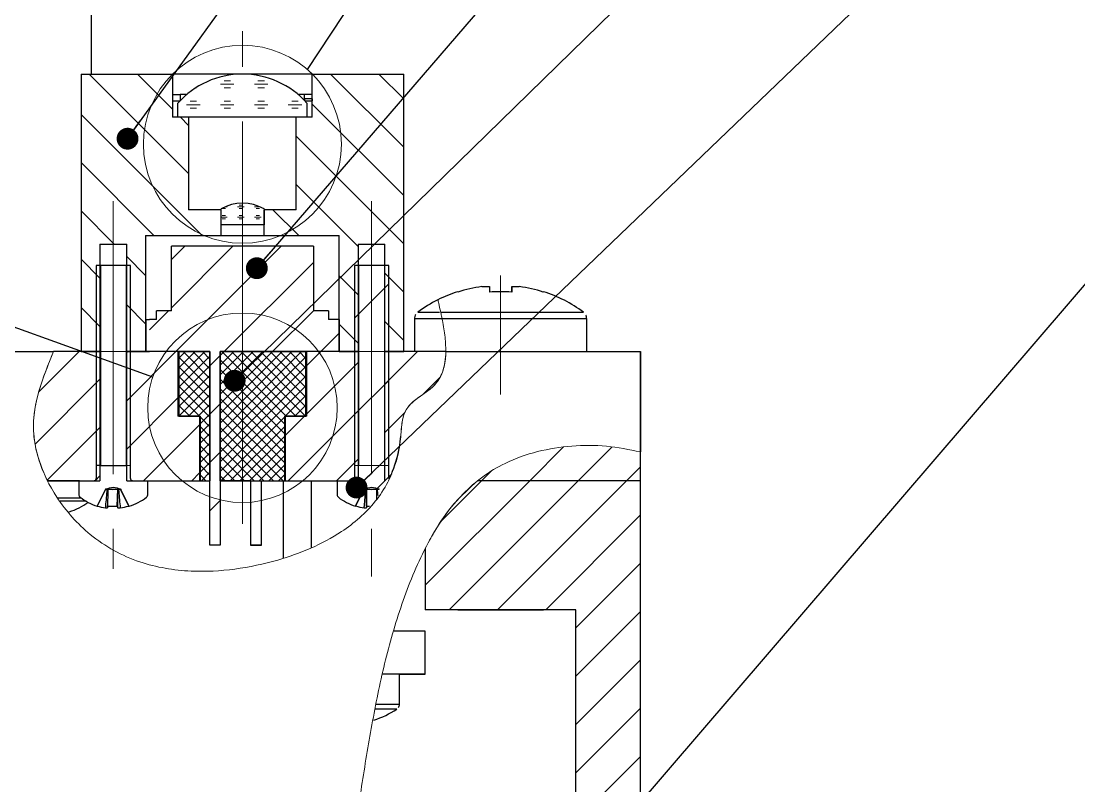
# Model space of a CAD drawing. Header units: millimetres. Extents: x 0 to 841, y -10 to 594.
# Drawn here: x 478.92 to 528.08, y 355.92 to 391.47 of the extents above; entities that cross this region are included whole.
import ezdxf

# ---------------------------------------------------------------- set-up
doc = ezdxf.new("R2010")
doc.units = ezdxf.units.MM
doc.linetypes.add('CENTERX2', pattern=[20.32, 12.7, -2.54, 2.54, -2.54])
doc.layers.add('FORMAT', color=7, linetype='Continuous')
doc.dimstyles.new('SLDDIMSTYLE1', dxfattribs={"dimtxt": 0.18, "dimasz": 1.016, "dimexe": 0, "dimexo": 0.0625, "dimgap": 0, "dimtad": 0, "dimtih": 1, "dimtoh": 1, "dimdec": 0, "dimrnd": 1e-09, "dimzin": 0, "dimdsep": 46, "dimtxsty": 'Standard', "dimblk1": 'DOT', "dimblk2": 'DOT', "dimsah": 1, "dimcen": 0.09, "dimadec": 0, "dimazin": 0, "dimtfac": 1.016, "dimtdec": 0, "dimtofl": 0, "dimtmove": 0, "dimatfit": 3, "dimldrblk": 'DOT', "dimfxl": 0, "dimfrac": 2, "dimtolj": 1, "dimtzin": 0, "dimarcsym": 0})
doc.dimstyles.new('SLDDIMSTYLE2', dxfattribs={"dimtxt": 0.18, "dimasz": 3.302, "dimexe": 0, "dimexo": 0.0625, "dimgap": 0, "dimtad": 0, "dimtih": 1, "dimtoh": 1, "dimdec": 0, "dimrnd": 1e-09, "dimzin": 0, "dimdsep": 46, "dimtxsty": 'Standard', "dimblk1": 'NONE', "dimblk2": 'NONE', "dimsah": 1, "dimcen": 0.09, "dimadec": 0, "dimazin": 0, "dimtfac": 3.302, "dimtdec": 0, "dimtofl": 0, "dimtmove": 0, "dimatfit": 3, "dimldrblk": 'NONE', "dimfxl": 0, "dimfrac": 2, "dimtolj": 1, "dimtzin": 0, "dimarcsym": 0})

# ---------------------------------------------------------------- blocks, each defined once
blk = doc.blocks.new('_Dot')
at = {"color": 0, "linetype": 'ByBlock', "lineweight": -2}
blk.add_line((-0.5, 0), (-1, 0), dxfattribs=at)
at = {"color": 0, "linetype": 'ByBlock', "const_width": 0.5}
blk.add_lwpolyline([(-0.25, 0, 1), (0.25, 0, 1)], format="xyb", close=True, dxfattribs=at)
blk = doc.blocks.new('_None')

msp = doc.modelspace()

# ---------------------------------------------------------------- hatches: boundary and pattern name
at = {"linetype": 'Continuous', "lineweight": 18}
h = msp.add_hatch(dxfattribs=at)
h.set_pattern_fill('ANSI31', scale=0.5, angle=90, style=0)
edge = h.paths.add_edge_path(flags=0)
edge.add_spline(control_points=[(481.706, 389.005), (481.706, 384.705), (481.706, 380.405), (481.706, 376.105)], knot_values=[0, 0, 0, 0, 0.0129, 0.0129, 0.0129, 0.0129], weights=[1, 1, 1, 1], degree=3, periodic=0)
edge.add_line((481.706, 376.105), (482.585, 376.105))
edge.add_spline(control_points=[(482.585, 376.105), (482.585, 377.355), (482.585, 378.605), (482.585, 379.855), (482.585, 380.271), (482.585, 380.688), (482.585, 381.105)], knot_values=[0, 0, 0, 0, 0.00375, 0.00375, 0.00375, 0.005, 0.005, 0.005, 0.005], weights=[1, 1, 1, 1, 1, 1, 1], degree=3, periodic=0)
edge.add_line((482.585, 381.105), (483.827, 381.105))
edge.add_spline(control_points=[(483.827, 381.105), (483.827, 379.855), (483.827, 378.605), (483.827, 377.354), (483.827, 376.938), (483.827, 376.521), (483.827, 376.105)], knot_values=[0, 0, 0, 0, 0.00375, 0.00375, 0.00375, 0.005, 0.005, 0.005, 0.005], weights=[1, 1, 1, 1, 1, 1, 1], degree=3, periodic=0)
edge.add_line((483.827, 376.105), (484.707, 376.105))
edge.add_spline(control_points=[(484.707, 376.105), (484.707, 377.905), (484.707, 379.705), (484.707, 381.505)], knot_values=[0, 0, 0, 0, 0.0054, 0.0054, 0.0054, 0.0054], weights=[1, 1, 1, 1], degree=3, periodic=0)
edge.add_line((484.707, 381.505), (488.201, 381.505))
edge.add_line((488.201, 381.505), (488.201, 382.705))
edge.add_line((488.201, 382.705), (486.707, 382.705))
edge.add_spline(control_points=[(486.707, 382.705), (486.707, 384.138), (486.707, 385.571), (486.707, 387.005)], knot_values=[0, 0, 0, 0, 0.0043, 0.0043, 0.0043, 0.0043], weights=[1, 1, 1, 1], degree=3, periodic=0)
edge.add_line((486.707, 387.005), (485.957, 387.005))
edge.add_spline(control_points=[(485.957, 387.005), (485.957, 387.671), (485.957, 388.338), (485.957, 389.005)], knot_values=[0, 0, 0, 0, 0.002, 0.002, 0.002, 0.002], weights=[1, 1, 1, 1], degree=3, periodic=0)
edge.add_line((485.957, 389.005), (481.706, 389.005))
h = msp.add_hatch(dxfattribs=at)
h.set_pattern_fill('Стеклянный лист', scale=0.1, style=0, pattern_type=2)
h.set_pattern_definition([(0, (0, 0), (0, 0.94996), [0.62484, -0.94996]), (0, (0.1626, 0.1626), (0, 0.94996), [0.29972, -1.27508]), (0, (0.1626, 0.7899), (0, 0.94996), [0.29972, -1.27508])])
edge = h.paths.add_edge_path(flags=0)
edge.add_spline(control_points=[(486.208, 387.656), (486.208, 387.439), (486.208, 387.222), (486.208, 387.005)], knot_values=[0, 0, 0, 0, 0.000651, 0.000651, 0.000651, 0.000651], weights=[1, 1, 1, 1], degree=3, periodic=0)
edge.add_line((486.208, 387.005), (492.204, 387.005))
edge.add_spline(control_points=[(492.204, 387.005), (492.204, 387.222), (492.204, 387.439), (492.204, 387.656)], knot_values=[0, 0, 0, 0, 0.000651, 0.000651, 0.000651, 0.000651], weights=[1, 1, 1, 1], degree=3, periodic=0)
edge.add_arc((489.206, 385.008), 3.999, 41.4511, 138.5501)
h = msp.add_hatch(dxfattribs=at)
h.set_pattern_fill('ANSI31', scale=0.5, angle=90, style=0)
edge = h.paths.add_edge_path(flags=0)
edge.add_spline(control_points=[(496.706, 376.105), (496.706, 380.405), (496.706, 384.705), (496.706, 389.005)], knot_values=[0, 0, 0, 0, 0.0129, 0.0129, 0.0129, 0.0129], weights=[1, 1, 1, 1], degree=3, periodic=0)
edge.add_line((496.706, 389.005), (492.455, 389.005))
edge.add_spline(control_points=[(492.455, 389.005), (492.455, 388.338), (492.455, 387.671), (492.455, 387.005)], knot_values=[0, 0, 0, 0, 0.002, 0.002, 0.002, 0.002], weights=[1, 1, 1, 1], degree=3, periodic=0)
edge.add_line((492.455, 387.005), (491.705, 387.005))
edge.add_spline(control_points=[(491.705, 387.005), (491.705, 385.571), (491.705, 384.138), (491.705, 382.705)], knot_values=[0, 0, 0, 0, 0.0043, 0.0043, 0.0043, 0.0043], weights=[1, 1, 1, 1], degree=3, periodic=0)
edge.add_line((491.705, 382.705), (490.211, 382.705))
edge.add_line((490.211, 382.705), (490.211, 381.505))
edge.add_line((490.211, 381.505), (493.706, 381.505))
edge.add_spline(control_points=[(493.706, 381.505), (493.706, 379.705), (493.706, 377.905), (493.706, 376.105)], knot_values=[0, 0, 0, 0, 0.0054, 0.0054, 0.0054, 0.0054], weights=[1, 1, 1, 1], degree=3, periodic=0)
edge.add_line((493.706, 376.105), (494.585, 376.105))
edge.add_spline(control_points=[(494.585, 376.105), (494.585, 377.355), (494.585, 378.605), (494.585, 379.855), (494.585, 380.272), (494.585, 380.688), (494.585, 381.105)], knot_values=[0, 0, 0, 0, 0.00375, 0.00375, 0.00375, 0.005, 0.005, 0.005, 0.005], weights=[1, 1, 1, 1, 1, 1, 1], degree=3, periodic=0)
edge.add_line((494.585, 381.105), (495.827, 381.105))
edge.add_spline(control_points=[(495.827, 381.105), (495.827, 379.855), (495.827, 378.605), (495.827, 377.355), (495.827, 376.938), (495.827, 376.521), (495.827, 376.105)], knot_values=[0, 0, 0, 0, 0.00375, 0.00375, 0.00375, 0.005, 0.005, 0.005, 0.005], weights=[1, 1, 1, 1, 1, 1, 1], degree=3, periodic=0)
edge.add_line((495.827, 376.105), (496.706, 376.105))
h = msp.add_hatch(dxfattribs=at)
h.set_pattern_fill('ANSI31', scale=0.5, style=0)
edge = h.paths.add_edge_path(flags=0)
edge.add_line((485.967, 387.757), (486.307, 387.757))
edge.add_spline(control_points=[(486.307, 387.757), (486.307, 387.857), (486.307, 387.957), (486.307, 388.057)], knot_values=[0, 0, 0, 0, 0.0003, 0.0003, 0.0003, 0.0003], weights=[1, 1, 1, 1], degree=3, periodic=0)
edge.add_line((486.307, 388.057), (485.967, 388.057))
edge.add_spline(control_points=[(485.967, 388.057), (485.967, 387.957), (485.967, 387.857), (485.967, 387.757)], knot_values=[0, 0, 0, 0, 0.0003, 0.0003, 0.0003, 0.0003], weights=[1, 1, 1, 1], degree=3, periodic=0)
h = msp.add_hatch(dxfattribs=at)
h.set_pattern_fill('ANSI31', scale=0.5, style=0)
edge = h.paths.add_edge_path(flags=0)
edge.add_line((492.445, 387.857), (492.105, 387.857))
edge.add_spline(control_points=[(492.105, 387.857), (492.105, 387.824), (492.105, 387.791), (492.105, 387.757)], knot_values=[0.0002, 0.0002, 0.0002, 0.0002, 0.0003, 0.0003, 0.0003, 0.0003], weights=[1, 1, 1, 1], degree=3, periodic=0)
edge.add_line((492.105, 387.757), (492.445, 387.757))
edge.add_spline(control_points=[(492.445, 387.757), (492.445, 387.791), (492.445, 387.824), (492.445, 387.857)], knot_values=[0, 0, 0, 0, 0.0001, 0.0001, 0.0001, 0.0001], weights=[1, 1, 1, 1], degree=3, periodic=0)
h = msp.add_hatch(dxfattribs=at)
h.set_pattern_fill('Стеклянный лист', scale=0.05, style=0, pattern_type=2)
h.set_pattern_definition([(0, (0, 0), (0, 0.47498), [0.31242, -0.47498]), (0, (0.0813, 0.0813), (0, 0.47498), [0.14986, -0.63754]), (0, (0.0813, 0.39497), (0, 0.47498), [0.14986, -0.63754])])
edge = h.paths.add_edge_path(flags=0)
edge.add_line((488.211, 382.005), (490.211, 382.005))
edge.add_line((490.211, 382.005), (490.211, 382.737))
edge.add_ellipse((489.211, 381.004), major_axis=(0, 2.001), ratio=1, start_angle=330.0178, end_angle=389.9828)
edge.add_line((488.211, 382.737), (488.211, 382.005))
h = msp.add_hatch(dxfattribs=at)
h.set_pattern_fill('ANSI31', scale=0.5, style=0)
edge = h.paths.add_edge_path(flags=0)
edge.add_spline(control_points=[(488.176, 367.105), (488.176, 369.271), (488.176, 371.438), (488.176, 373.605), (488.176, 374.272), (488.176, 374.938), (488.176, 375.605), (488.176, 375.772), (488.176, 375.938), (488.176, 376.105)], knot_values=[0, 0, 0, 0, 0.0065, 0.0065, 0.0065, 0.0085, 0.0085, 0.0085, 0.009, 0.009, 0.009, 0.009], weights=[1, 1, 1, 1, 1, 1, 1, 1, 1, 1], degree=3, periodic=0)
edge.add_line((488.176, 376.105), (493.706, 376.105))
edge.add_spline(control_points=[(493.706, 376.105), (493.706, 376.605), (493.706, 377.105), (493.706, 377.605)], knot_values=[0, 0, 0, 0, 0.0015, 0.0015, 0.0015, 0.0015], weights=[1, 1, 1, 1], degree=3, periodic=0)
edge.add_line((493.706, 377.605), (493.206, 377.605))
edge.add_spline(control_points=[(493.206, 377.605), (493.206, 377.738), (493.206, 377.871), (493.206, 378.005)], knot_values=[0, 0, 0, 0, 0.0004, 0.0004, 0.0004, 0.0004], weights=[1, 1, 1, 1], degree=3, periodic=0)
edge.add_line((493.206, 378.005), (492.506, 378.005))
edge.add_spline(control_points=[(492.506, 378.005), (492.506, 379.005), (492.506, 380.005), (492.506, 381.005)], knot_values=[0, 0, 0, 0, 0.003, 0.003, 0.003, 0.003], weights=[1, 1, 1, 1], degree=3, periodic=0)
edge.add_line((492.506, 381.005), (485.907, 381.005))
edge.add_spline(control_points=[(485.907, 381.005), (485.907, 380.005), (485.907, 379.005), (485.907, 378.005)], knot_values=[0, 0, 0, 0, 0.003, 0.003, 0.003, 0.003], weights=[1, 1, 1, 1], degree=3, periodic=0)
edge.add_line((485.907, 378.005), (485.207, 378.005))
edge.add_spline(control_points=[(485.207, 378.005), (485.207, 377.871), (485.207, 377.738), (485.207, 377.605)], knot_values=[0, 0, 0, 0, 0.0004, 0.0004, 0.0004, 0.0004], weights=[1, 1, 1, 1], degree=3, periodic=0)
edge.add_line((485.207, 377.605), (484.888, 377.605))
edge.add_line((484.888, 377.605), (484.888, 376.105))
edge.add_line((484.888, 376.105), (487.697, 376.105))
edge.add_spline(control_points=[(487.697, 376.105), (487.697, 373.938), (487.697, 371.771), (487.697, 369.605), (487.697, 368.938), (487.697, 368.271), (487.697, 367.605), (487.697, 367.438), (487.697, 367.271), (487.697, 367.105)], knot_values=[0, 0, 0, 0, 0.0065, 0.0065, 0.0065, 0.0085, 0.0085, 0.0085, 0.009, 0.009, 0.009, 0.009], weights=[1, 1, 1, 1, 1, 1, 1, 1, 1, 1], degree=3, periodic=0)
edge.add_line((487.697, 367.105), (488.176, 367.105))
h = msp.add_hatch(dxfattribs=at)
h.set_pattern_fill('ANSI31', style=0)
edge = h.paths.add_edge_path(flags=0)
edge.add_spline(control_points=[(496.003, 370.205), (496.003, 370.738), (496.003, 371.271), (496.003, 371.805), (496.003, 373.938), (496.003, 376.071), (496.003, 378.205), (496.003, 378.838), (496.003, 379.471), (496.003, 380.105)], knot_values=[0, 0, 0, 0, 0.0016, 0.0016, 0.0016, 0.008, 0.008, 0.008, 0.0099, 0.0099, 0.0099, 0.0099], weights=[1, 1, 1, 1, 1, 1, 1, 1, 1, 1], degree=3, periodic=0)
edge.add_line((496.003, 380.105), (494.409, 380.105))
edge.add_spline(control_points=[(494.409, 380.105), (494.409, 379.572), (494.409, 379.038), (494.409, 378.505), (494.409, 376.372), (494.409, 374.238), (494.409, 372.105), (494.409, 371.472), (494.409, 370.838), (494.409, 370.205)], knot_values=[0, 0, 0, 0, 0.0016, 0.0016, 0.0016, 0.008, 0.008, 0.008, 0.0099, 0.0099, 0.0099, 0.0099], weights=[1, 1, 1, 1, 1, 1, 1, 1, 1, 1], degree=3, periodic=0)
edge.add_spline(control_points=[(494.409, 370.205), (494.409, 370.203), (494.409, 370.201), (494.409, 370.199), (494.409, 370.188), (494.406, 370.177), (494.402, 370.166), (494.397, 370.156), (494.391, 370.146), (494.384, 370.138), (494.376, 370.13), (494.367, 370.122), (494.357, 370.117), (494.347, 370.112), (494.336, 370.108), (494.325, 370.106), (494.32, 370.105), (494.314, 370.105), (494.309, 370.105)], knot_values=[0.000005, 0.000005, 0.000005, 0.000005, 0.000011, 0.000011, 0.000011, 0.000045, 0.000045, 0.000045, 0.000079, 0.000079, 0.000079, 0.000113, 0.000113, 0.000113, 0.000147, 0.000147, 0.000147, 0.000164, 0.000164, 0.000164, 0.000164], weights=[1, 1, 1, 1, 1, 1, 1, 1, 1, 1, 1, 1, 1, 1, 1, 1, 1, 1, 1], degree=3, periodic=0)
edge.add_line((494.309, 370.105), (493.608, 370.105))
edge.add_spline(control_points=[(493.608, 370.105), (493.608, 369.888), (493.608, 369.672), (493.608, 369.455)], knot_values=[0, 0, 0, 0, 0.00065, 0.00065, 0.00065, 0.00065], weights=[1, 1, 1, 1], degree=3, periodic=0)
edge.add_spline(control_points=[(493.608, 369.455), (493.608, 369.441), (493.61, 369.426), (493.614, 369.412), (493.619, 369.396), (493.627, 369.38), (493.637, 369.367), (493.645, 369.356), (493.655, 369.346), (493.665, 369.337)], knot_values=[0.000006, 0.000006, 0.000006, 0.000006, 0.00005, 0.00005, 0.00005, 0.000101, 0.000101, 0.000101, 0.000141, 0.000141, 0.000141, 0.000141], weights=[1, 1, 1, 1, 1, 1, 1, 1, 1, 1], degree=3, periodic=0)
edge.add_arc((495.206, 371.305), 2.499, 231.9313, 252.7009)
edge.add_line((494.463, 368.919), (494.855, 369.705))
edge.add_line((494.855, 369.705), (494.858, 369.705))
edge.add_spline(control_points=[(494.858, 369.705), (494.975, 369.742), (495.091, 369.801), (495.214, 369.797), (495.331, 369.793), (495.442, 369.741), (495.555, 369.705)], knot_values=[0.000001, 0.000001, 0.000001, 0.000001, 0.000368, 0.000368, 0.000368, 0.000716, 0.000716, 0.000716, 0.000716], weights=[1, 1, 1, 1, 1, 1, 1], degree=3, periodic=0)
edge.add_line((495.555, 369.705), (495.557, 369.705))
edge.add_line((495.557, 369.705), (495.651, 369.516))
edge.add_spline(control_points=[(495.651, 369.516), (495.788, 369.718), (495.911, 369.929), (496.02, 370.149)], knot_values=[0.589759, 0.589759, 0.589759, 0.589759, 0.597319, 0.597319, 0.597319, 0.597319], weights=[1, 1, 1, 1], degree=3, periodic=0)
edge.add_spline(control_points=[(496.02, 370.149), (496.014, 370.158), (496.01, 370.167), (496.007, 370.177), (496.004, 370.186), (496.003, 370.195), (496.003, 370.205)], knot_values=[0.000219, 0.000219, 0.000219, 0.000219, 0.00025, 0.00025, 0.00025, 0.000279, 0.000279, 0.000279, 0.000279], weights=[1, 1, 1, 1, 1, 1, 1], degree=3, periodic=0)
h = msp.add_hatch(dxfattribs=at)
h.set_pattern_fill('ANSI31', scale=0.5, style=0)
edge = h.paths.add_edge_path(flags=0)
edge.add_line((480.142, 370.105), (482.585, 370.105))
edge.add_spline(control_points=[(482.585, 370.105), (482.585, 371.688), (482.585, 373.271), (482.585, 374.855), (482.585, 375.271), (482.585, 375.688), (482.585, 376.105)], knot_values=[0, 0, 0, 0, 0.00475, 0.00475, 0.00475, 0.006, 0.006, 0.006, 0.006], weights=[1, 1, 1, 1, 1, 1, 1], degree=3, periodic=0)
edge.add_line((482.585, 376.105), (480.428, 376.105))
edge.add_spline(control_points=[(480.428, 376.105), (479.952, 374.948), (479.161, 372.991), (479.739, 370.911), (480.142, 370.105)], knot_values=[0.334539, 0.334539, 0.334539, 0.334539, 0.374255, 0.402373, 0.402373, 0.402373, 0.402373], weights=[1, 1, 1, 1, 1], degree=3, periodic=0)
h = msp.add_hatch(dxfattribs=at)
h.set_pattern_fill('ANSI31', scale=0.5, style=0)
edge = h.paths.add_edge_path(flags=0)
edge.add_line((487.208, 373.105), (486.207, 373.105))
edge.add_spline(control_points=[(486.207, 373.105), (486.207, 374.105), (486.207, 375.105), (486.207, 376.105)], knot_values=[0, 0, 0, 0, 0.003, 0.003, 0.003, 0.003], weights=[1, 1, 1, 1], degree=3, periodic=0)
edge.add_line((486.207, 376.105), (483.827, 376.105))
edge.add_spline(control_points=[(483.827, 376.105), (483.827, 374.521), (483.827, 372.938), (483.827, 371.354), (483.827, 370.938), (483.827, 370.521), (483.827, 370.105)], knot_values=[0, 0, 0, 0, 0.00475, 0.00475, 0.00475, 0.006, 0.006, 0.006, 0.006], weights=[1, 1, 1, 1, 1, 1, 1], degree=3, periodic=0)
edge.add_line((483.827, 370.105), (487.208, 370.105))
edge.add_spline(control_points=[(487.208, 370.105), (487.208, 371.105), (487.208, 372.105), (487.208, 373.105)], knot_values=[0, 0, 0, 0, 0.003, 0.003, 0.003, 0.003], weights=[1, 1, 1, 1], degree=3, periodic=0)
h = msp.add_hatch(dxfattribs=at)
h.set_pattern_fill('NET', scale=0.1, angle=45, style=0)
edge = h.paths.add_edge_path(flags=0)
edge.add_spline(control_points=[(486.257, 376.105), (486.257, 375.105), (486.257, 374.105), (486.257, 373.105)], knot_values=[0, 0, 0, 0, 0.003, 0.003, 0.003, 0.003], weights=[1, 1, 1, 1], degree=3, periodic=0)
edge.add_line((486.257, 373.105), (487.258, 373.105))
edge.add_spline(control_points=[(487.258, 373.105), (487.258, 372.105), (487.258, 371.105), (487.258, 370.105)], knot_values=[0, 0, 0, 0, 0.003, 0.003, 0.003, 0.003], weights=[1, 1, 1, 1], degree=3, periodic=0)
edge.add_line((487.258, 370.105), (487.697, 370.105))
edge.add_spline(control_points=[(487.697, 370.105), (487.697, 371.271), (487.697, 372.438), (487.697, 373.605), (487.697, 374.272), (487.697, 374.938), (487.697, 375.605), (487.697, 375.772), (487.697, 375.938), (487.697, 376.105)], knot_values=[0, 0, 0, 0, 0.0035, 0.0035, 0.0035, 0.0055, 0.0055, 0.0055, 0.006, 0.006, 0.006, 0.006], weights=[1, 1, 1, 1, 1, 1, 1, 1, 1, 1], degree=3, periodic=0)
edge.add_line((487.697, 376.105), (486.257, 376.105))
h = msp.add_hatch(dxfattribs=at)
h.set_pattern_fill('NET', scale=0.1, angle=45, style=0)
edge = h.paths.add_edge_path(flags=0)
edge.add_spline(control_points=[(492.156, 373.105), (492.156, 374.105), (492.156, 375.105), (492.156, 376.105)], knot_values=[0, 0, 0, 0, 0.003, 0.003, 0.003, 0.003], weights=[1, 1, 1, 1], degree=3, periodic=0)
edge.add_line((492.156, 376.105), (488.176, 376.105))
edge.add_spline(control_points=[(488.176, 376.105), (488.176, 374.938), (488.176, 373.771), (488.176, 372.605), (488.176, 371.938), (488.176, 371.271), (488.176, 370.605), (488.176, 370.438), (488.176, 370.271), (488.176, 370.105)], knot_values=[0, 0, 0, 0, 0.0035, 0.0035, 0.0035, 0.0055, 0.0055, 0.0055, 0.006, 0.006, 0.006, 0.006], weights=[1, 1, 1, 1, 1, 1, 1, 1, 1, 1], degree=3, periodic=0)
edge.add_line((488.176, 370.105), (491.155, 370.105))
edge.add_spline(control_points=[(491.155, 370.105), (491.155, 371.105), (491.155, 372.105), (491.155, 373.105)], knot_values=[0, 0, 0, 0, 0.003, 0.003, 0.003, 0.003], weights=[1, 1, 1, 1], degree=3, periodic=0)
edge.add_line((491.155, 373.105), (492.156, 373.105))
h = msp.add_hatch(dxfattribs=at)
h.set_pattern_fill('ANSI31', scale=0.5, style=0)
edge = h.paths.add_edge_path(flags=0)
edge.add_line((492.206, 373.105), (491.205, 373.105))
edge.add_spline(control_points=[(491.205, 373.105), (491.205, 372.105), (491.205, 371.105), (491.205, 370.105)], knot_values=[0, 0, 0, 0, 0.003, 0.003, 0.003, 0.003], weights=[1, 1, 1, 1], degree=3, periodic=0)
edge.add_line((491.205, 370.105), (494.586, 370.105))
edge.add_spline(control_points=[(494.586, 370.105), (494.586, 371.688), (494.586, 373.272), (494.586, 374.855), (494.586, 375.272), (494.586, 375.688), (494.586, 376.105)], knot_values=[0, 0, 0, 0, 0.00475, 0.00475, 0.00475, 0.006, 0.006, 0.006, 0.006], weights=[1, 1, 1, 1, 1, 1, 1], degree=3, periodic=0)
edge.add_line((494.586, 376.105), (492.206, 376.105))
edge.add_spline(control_points=[(492.206, 376.105), (492.206, 375.105), (492.206, 374.105), (492.206, 373.105)], knot_values=[0, 0, 0, 0, 0.003, 0.003, 0.003, 0.003], weights=[1, 1, 1, 1], degree=3, periodic=0)
h = msp.add_hatch(dxfattribs=at)
h.set_pattern_fill('ANSI31', scale=0.5, style=0)
edge = h.paths.add_edge_path(flags=0)
edge.add_line((495.828, 370.105), (495.998, 370.105))
edge.add_spline(control_points=[(495.998, 370.105), (496.284, 370.672), (496.601, 371.714), (496.591, 373.649), (498.348, 374.381), (498.654, 375.447), (498.661, 376.105)], knot_values=[0.59681, 0.59681, 0.59681, 0.59681, 0.616347, 0.628979, 0.64723, 0.668785, 0.668785, 0.668785, 0.668785], weights=[1, 1, 1, 1, 1, 1, 1], degree=3, periodic=0)
edge.add_line((498.661, 376.105), (495.828, 376.105))
edge.add_spline(control_points=[(495.828, 376.105), (495.828, 374.521), (495.828, 372.938), (495.828, 371.355), (495.828, 370.938), (495.828, 370.521), (495.828, 370.105)], knot_values=[0, 0, 0, 0, 0.00475, 0.00475, 0.00475, 0.006, 0.006, 0.006, 0.006], weights=[1, 1, 1, 1, 1, 1, 1], degree=3, periodic=0)
h = msp.add_hatch(dxfattribs=at)
h.set_pattern_fill('ANSI31', scale=0.5, style=0)
edge = h.paths.add_edge_path(flags=0)
edge.add_line((500.138, 370.105), (507.705, 370.105))
edge.add_line((507.705, 370.105), (507.705, 371.441))
edge.add_spline(control_points=[(507.705, 371.441), (505.584, 371.992), (502.554, 371.748), (500.468, 370.368), (500.138, 370.105)], knot_values=[0.005713, 0.005713, 0.005713, 0.005713, 0.026183, 0.030376, 0.030376, 0.030376, 0.030376], weights=[1, 1, 1, 1, 1], degree=3, periodic=0)
h = msp.add_hatch(dxfattribs=at)
h.set_pattern_fill('ANSI31', scale=0.5, style=0)
edge = h.paths.add_edge_path(flags=0)
edge.add_line((497.705, 366.96), (497.705, 364.105))
edge.add_line((497.705, 364.105), (504.705, 364.105))
edge.add_line((504.705, 364.105), (504.706, 250.105))
edge.add_line((504.706, 250.105), (497.706, 250.105))
edge.add_line((497.706, 250.105), (497.706, 244.105))
edge.add_line((497.706, 244.105), (507.706, 244.105))
edge.add_line((507.706, 244.105), (507.705, 370.105))
edge.add_line((507.705, 370.105), (500.138, 370.105))
edge.add_spline(control_points=[(500.138, 370.105), (499.116, 369.29), (498.331, 368.2), (497.705, 366.96)], knot_values=[0.030376, 0.030376, 0.030376, 0.030376, 0.043356, 0.043356, 0.043356, 0.043356], weights=[1, 1, 1, 1], degree=3, periodic=0)

# ---------------------------------------------------------------- linework, layer by layer
at = {"color": 7, "linetype": 'Continuous', "lineweight": 25}
for p, q in [((482.186, 389.005), (482.186, 398.306)), ((481.706, 389.005), (485.957, 389.005)), ((481.706, 389.005), (481.706, 376.105)), ((485.957, 389.005), (485.957, 387.005)), ((492.455, 387.005), (492.455, 389.005)), ((492.455, 389.005), (496.706, 389.005)), ((496.706, 376.105), (496.706, 389.005)), ((485.967, 388.057), (486.307, 388.057)), ((485.967, 387.757), (485.967, 388.057)), ((486.307, 388.057), (486.307, 387.757)), ((492.086, 387.857), (492.086, 388.057)), ((492.426, 388.057), (492.086, 388.057)), ((492.105, 387.757), (492.105, 387.857)), ((492.445, 387.857), (492.105, 387.857)), ((492.426, 388.057), (492.426, 387.857)), ((492.445, 387.857), (492.445, 387.757)), ((485.967, 387.757), (486.307, 387.757)), ((486.208, 387.005), (486.208, 387.656)), ((492.105, 387.757), (492.445, 387.757)), ((492.204, 387.656), (492.204, 387.005)), ((486.707, 387.005), (485.957, 387.005)), ((492.204, 387.005), (486.208, 387.005)), ((486.707, 387.005), (486.707, 382.705)), ((491.705, 382.705), (491.705, 387.005)), ((492.455, 387.005), (491.705, 387.005)), ((488.201, 382.705), (486.707, 382.705)), ((488.201, 382.705), (488.201, 381.505)), ((488.211, 382.705), (488.201, 382.705)), ((488.211, 382.005), (488.211, 382.737)), ((490.211, 382.737), (490.211, 382.005)), ((490.211, 381.505), (490.211, 382.705)), ((491.705, 382.705), (490.211, 382.705)), ((488.201, 382.005), (488.211, 382.005)), ((490.211, 382.005), (488.211, 382.005)), ((488.211, 382.005), (488.211, 382.005)), ((484.707, 381.505), (488.201, 381.505)), ((484.707, 381.505), (484.707, 376.105)), ((488.201, 381.505), (490.211, 381.505)), ((488.201, 381.505), (488.201, 381.505)), ((490.211, 381.505), (493.706, 381.505)), ((490.211, 381.505), (490.211, 381.505)), ((493.706, 376.105), (493.706, 381.505)), ((482.585, 381.105), (483.827, 381.105)), ((482.585, 381.105), (482.585, 376.105)), ((485.907, 378.005), (485.907, 381.005)), ((492.506, 381.005), (485.907, 381.005)), ((492.506, 381.005), (492.506, 378.005)), ((494.585, 381.105), (495.827, 381.105)), ((494.585, 381.105), (494.585, 376.105)), ((484.003, 380.105), (482.409, 380.105)), ((496.003, 380.105), (494.409, 380.105)), ((501.72, 379.126), (502.072, 379.126)), ((501.72, 379.126), (501.72, 378.87)), ((501.72, 378.873), (501.72, 379.126)), ((485.207, 377.605), (485.207, 378.005)), ((485.907, 378.005), (485.207, 378.005)), ((493.206, 378.005), (492.506, 378.005)), ((493.206, 378.005), (493.206, 377.605)), ((484.713, 377.605), (484.888, 377.605)), ((484.713, 377.605), (484.713, 376.105)), ((485.207, 377.605), (484.888, 377.605)), ((493.706, 377.605), (493.206, 377.605)), ((493.706, 377.605), (493.706, 376.105)), ((497.205, 377.649), (497.205, 376.105)), ((505.205, 376.105), (505.205, 377.65)), ((443.204, 376.105), (480.428, 376.105)), ((482.585, 376.105), (480.428, 376.105)), ((481.706, 376.105), (482.585, 376.105)), ((486.207, 376.105), (483.827, 376.105)), ((483.827, 376.105), (484.707, 376.105)), ((484.707, 376.105), (484.713, 376.105)), ((484.713, 376.105), (484.888, 376.105)), ((487.697, 376.105), (484.888, 376.105)), ((486.207, 376.105), (486.207, 373.105)), ((486.257, 376.105), (487.697, 376.105)), ((486.257, 376.105), (486.257, 373.105)), ((488.176, 376.105), (492.156, 376.105)), ((493.706, 376.105), (488.176, 376.105)), ((492.156, 373.105), (492.156, 376.105)), ((492.206, 373.105), (492.206, 376.105)), ((494.586, 376.105), (492.206, 376.105)), ((493.706, 376.105), (494.585, 376.105)), ((495.827, 376.105), (496.706, 376.105)), ((498.661, 376.105), (495.828, 376.105)), ((498.661, 376.105), (507.704, 376.105)), ((507.704, 376.105), (507.704, 371.441)), ((507.704, 376.105), (507.704, 376.105)), ((507.704, 376.105), (507.704, 371.441)), ((507.704, 376.105), (507.705, 376.105)), ((507.705, 376.105), (507.705, 376.105)), ((507.705, 371.441), (507.705, 376.105)), ((487.208, 373.105), (486.207, 373.105)), ((486.257, 373.105), (487.258, 373.105)), ((487.208, 373.105), (487.208, 370.105)), ((487.258, 370.105), (487.258, 373.105)), ((491.155, 373.105), (492.156, 373.105)), ((491.155, 373.105), (491.155, 370.105)), ((491.205, 373.105), (491.186, 373.105)), ((491.205, 370.105), (491.205, 373.105)), ((492.206, 373.105), (491.205, 373.105)), ((507.705, 370.105), (507.705, 371.441)), ((480.142, 370.105), (482.585, 370.105)), ((481.608, 370.105), (481.608, 369.455)), ((481.608, 370.105), (482.309, 370.105)), ((482.848, 369.705), (482.456, 368.921)), ((482.848, 369.705), (482.858, 369.705)), ((482.926, 369.705), (482.848, 369.705)), ((482.858, 369.705), (482.926, 369.705)), ((482.926, 369.705), (482.946, 369.705)), ((482.94, 369.705), (483.124, 369.705)), ((483.124, 369.705), (483.233, 369.705)), ((483.233, 369.705), (483.418, 369.705)), ((483.388, 368.928), (483.418, 369.705)), ((483.425, 369.705), (483.418, 369.705)), ((483.425, 369.705), (483.449, 369.705)), ((483.449, 369.705), (483.552, 369.705)), ((483.538, 369.705), (483.449, 369.705)), ((483.924, 368.928), (483.538, 369.705)), ((483.538, 369.705), (483.552, 369.705)), ((483.552, 369.705), (483.555, 369.705)), ((483.555, 369.705), (483.555, 369.701)), ((483.946, 368.918), (483.555, 369.701)), ((483.827, 370.105), (487.208, 370.105)), ((484.103, 370.105), (484.805, 370.105)), ((484.805, 369.455), (484.805, 370.105)), ((484.805, 370.104), (487.697, 370.104)), ((487.266, 370.105), (487.208, 370.105)), ((487.258, 370.105), (487.697, 370.105)), ((487.258, 370.105), (487.666, 370.105)), ((488.176, 370.105), (491.155, 370.105)), ((488.176, 370.104), (489.588, 370.104)), ((489.588, 370.105), (489.588, 367.105)), ((490.088, 367.105), (490.088, 370.105)), ((490.088, 370.104), (491.105, 370.104)), ((491.105, 370.104), (491.105, 366.511)), ((491.105, 370.104), (492.403, 370.104)), ((491.205, 370.105), (491.151, 370.105)), ((491.205, 370.105), (494.586, 370.105)), ((492.403, 370.104), (493.608, 370.105)), ((492.403, 370.104), (492.403, 366.978)), ((493.608, 370.105), (493.608, 369.455)), ((493.608, 370.105), (494.309, 370.105)), ((494.855, 369.705), (494.463, 368.919)), ((494.468, 368.928), (494.855, 369.705)), ((494.855, 369.705), (494.858, 369.705)), ((494.855, 369.705), (494.855, 369.705)), ((494.944, 369.705), (494.855, 369.705)), ((494.858, 369.705), (494.944, 369.705)), ((494.944, 369.705), (494.966, 369.705)), ((494.966, 369.705), (494.966, 369.705)), ((494.966, 369.705), (495.152, 369.705)), ((494.966, 368.928), (494.966, 369.705)), ((495.152, 369.705), (495.261, 369.705)), ((495.261, 369.705), (495.446, 369.705)), ((495.446, 369.705), (495.468, 369.705)), ((495.468, 369.705), (495.555, 369.705)), ((495.558, 369.705), (495.468, 369.705)), ((495.555, 369.705), (495.557, 369.705)), ((507.705, 370.105), (500.138, 370.105)), ((507.706, 244.105), (507.705, 370.105)), ((482.849, 368.84), (482.94, 368.84)), ((494.866, 368.84), (494.966, 368.84)), ((494.966, 368.928), (494.966, 368.84)), ((488.176, 367.105), (487.697, 367.105)), ((497.705, 366.96), (497.705, 364.105)), ((504.705, 364.105), (497.705, 364.105)), ((504.705, 364.104), (497.705, 364.104)), ((497.705, 364.105), (497.705, 364.104)), ((504.706, 250.105), (504.705, 364.105)), ((497.705, 363.105), (496.251, 363.105)), ((497.705, 361.105), (497.705, 363.105)), ((497.705, 361.105), (495.709, 361.105)), ((496.505, 359.708), (496.505, 361.105)), ((496.505, 361.104), (497.705, 361.105)), ((497.705, 361.105), (497.705, 361.105)), ((496.505, 359.708), (496.505, 359.708))]:
    msp.add_line(p, q, dxfattribs=at)
at = {"color": 7, "linetype": 'CENTERX2', "lineweight": 18}
for p, q in [((489.206, 374.105), (489.206, 391.005)), ((483.206, 383.105), (483.206, 366.011)), ((495.206, 383.105), (495.206, 365.654)), ((501.205, 374.105), (501.205, 379.65)), ((489.207, 373.105), (489.207, 378.105)), ((489.207, 368.105), (489.207, 373.105))]:
    msp.add_line(p, q, dxfattribs=at)
at = {"color": 7, "linetype": 'Continuous', "lineweight": 18}
for p, q in [((482.609, 376.105), (482.609, 380.105)), ((483.803, 380.105), (483.803, 370.805)), ((494.609, 380.105), (494.609, 370.805)), ((495.803, 376.105), (495.803, 380.105)), ((495.803, 380.105), (495.803, 370.805)), ((483.803, 370.805), (484.003, 370.805)), ((494.609, 370.805), (494.409, 370.805)), ((495.803, 370.805), (494.609, 370.805)), ((495.803, 370.805), (496.003, 370.805)), ((500.138, 370.105), (500.261, 370.185))]:
    msp.add_line(p, q, dxfattribs=at)
at = {"color": 8, "linetype": 'Continuous', "lineweight": 25}
msp.add_line((498.42, 377.94), (498.831, 377.94), dxfattribs=at)
at = {"color": 7, "linetype": 'Continuous', "lineweight": 0, "flags": 128}
for points in [[(489.206, 389.005), (490.545, 389.005), (491.681, 389.005), (492.44, 389.005), (492.706, 389.005), (492.44, 389.005), (491.681, 389.005), (490.545, 389.005), (489.206, 389.005), (487.867, 389.005), (486.731, 389.005), (485.972, 389.005), (485.706, 389.005), (485.972, 389.005), (486.731, 389.005), (487.867, 389.005), (489.206, 389.005)], [(483.805, 380.105), (483.778, 380.105), (483.663, 380.105), (483.479, 380.105), (483.253, 380.105), (483.02, 380.105), (482.816, 380.105), (482.67, 380.105), (482.607, 380.105), (482.635, 380.105), (482.749, 380.105), (482.933, 380.105), (483.159, 380.105), (483.392, 380.105), (483.597, 380.105), (483.742, 380.105), (483.805, 380.105)], [(495.206, 380.105), (495.436, 380.105), (495.631, 380.105), (495.761, 380.105), (495.807, 380.105), (495.761, 380.105), (495.631, 380.105), (495.436, 380.105), (495.206, 380.105), (494.976, 380.105), (494.781, 380.105), (494.651, 380.105), (494.605, 380.105), (494.651, 380.105), (494.781, 380.105), (494.976, 380.105), (495.206, 380.105)], [(483.206, 376.105), (483.512, 376.105), (483.772, 376.105), (483.945, 376.105), (484.006, 376.105), (483.945, 376.105), (483.772, 376.105), (483.512, 376.105), (483.206, 376.105), (482.9, 376.105), (482.64, 376.105), (482.467, 376.105), (482.406, 376.105), (482.467, 376.105), (482.64, 376.105), (482.9, 376.105), (483.206, 376.105)], [(495.206, 376.105), (495.512, 376.105), (495.772, 376.105), (495.945, 376.105), (496.006, 376.105), (495.945, 376.105), (495.772, 376.105), (495.512, 376.105), (495.206, 376.105), (494.9, 376.105), (494.64, 376.105), (494.467, 376.105), (494.406, 376.105), (494.467, 376.105), (494.64, 376.105), (494.9, 376.105), (495.206, 376.105)]]:
    msp.add_lwpolyline(points, dxfattribs=at)
at = {"color": 7, "linetype": 'Continuous', "lineweight": 25, "flags": 128}
for points in [[(489.058, 389.005), (488.82, 389.005), (488.069, 389.005), (487.382, 389.005), (486.799, 389.005), (486.351, 389.005), (486.065, 389.005), (485.957, 389.005)], [(492.455, 389.005), (492.347, 389.005), (492.061, 389.005), (491.613, 389.005), (491.03, 389.005), (490.343, 389.005), (489.592, 389.005), (489.354, 389.005)], [(486.618, 388.057), (486.415, 388.057), (486.307, 388.057)], [(492.086, 388.057), (491.912, 388.057), (491.794, 388.057)], [(492.086, 387.857), (492.09, 387.857), (492.093, 387.857), (492.096, 387.857), (492.099, 387.857), (492.101, 387.857), (492.103, 387.857), (492.104, 387.857), (492.105, 387.857)], [(485.967, 387.757), (486.075, 387.757), (486.301, 387.757)], [(492.111, 387.757), (492.337, 387.757), (492.445, 387.757)], [(491.705, 387.005), (491.588, 387.005), (491.284, 387.005), (490.819, 387.005), (490.227, 387.005), (489.555, 387.005), (488.857, 387.005), (488.185, 387.005), (487.593, 387.005), (487.128, 387.005), (486.824, 387.005), (486.707, 387.005)], [(491.641, 387.005), (491.301, 387.005), (490.685, 387.005), (489.971, 387.005), (489.206, 387.005), (488.441, 387.005), (487.727, 387.005), (487.111, 387.005), (486.723, 387.005)], [(484.707, 381.505), (484.818, 381.505), (485.117, 381.505), (485.591, 381.505), (486.22, 381.505), (486.977, 381.505), (487.829, 381.505), (488.74, 381.505), (489.672, 381.505), (490.583, 381.505), (491.436, 381.505), (492.192, 381.505), (492.821, 381.505), (493.296, 381.505), (493.595, 381.505), (493.706, 381.505)], [(482.585, 381.105), (482.651, 381.105), (482.79, 381.105), (482.983, 381.105), (483.206, 381.105), (483.429, 381.105), (483.622, 381.105), (483.761, 381.105), (483.827, 381.105)], [(483.827, 376.105), (483.827, 377.354), (483.827, 381.105)], [(494.585, 381.105), (494.651, 381.105), (494.79, 381.105), (494.983, 381.105), (495.206, 381.105), (495.429, 381.105), (495.622, 381.105), (495.761, 381.105), (495.827, 381.105)], [(495.827, 376.105), (495.827, 377.355), (495.827, 381.105)], [(482.409, 380.105), (482.409, 378.505), (482.409, 372.105), (482.409, 370.205)], [(484.003, 370.205), (484.003, 371.804), (484.003, 378.204), (484.003, 380.105)], [(494.409, 380.105), (494.409, 378.505), (494.409, 372.105), (494.409, 370.205)], [(496.003, 370.205), (496.003, 371.805), (496.003, 378.205), (496.003, 380.105)], [(500.337, 379.126), (500.371, 379.126), (500.408, 379.126), (500.448, 379.126), (500.491, 379.126), (500.537, 379.126), (500.585, 379.126), (500.636, 379.126), (500.69, 379.126)], [(500.69, 379.126), (500.69, 379.106), (500.69, 379.082), (500.69, 379.055), (500.69, 379.025), (500.69, 378.991), (500.69, 378.955), (500.69, 378.916), (500.69, 378.873)], [(501.72, 378.873), (501.72, 378.916), (501.72, 378.955), (501.72, 378.991), (501.72, 379.025), (501.72, 379.055), (501.72, 379.082), (501.72, 379.106), (501.72, 379.126)], [(501.72, 379.126), (501.72, 379.106), (501.72, 379.082), (501.72, 379.055), (501.72, 379.025), (501.72, 378.991), (501.72, 378.955), (501.72, 378.916), (501.72, 378.873)], [(499.22, 378.873), (499.216, 378.881), (499.213, 378.887), (499.211, 378.891), (499.211, 378.892)], [(503.189, 378.873), (503.193, 378.881), (503.196, 378.887), (503.198, 378.891), (503.198, 378.892), (503.198, 378.891), (503.196, 378.887), (503.193, 378.881), (503.189, 378.873)], [(497.351, 377.939), (497.374, 377.939), (497.553, 377.939), (497.903, 377.939), (498.368, 377.939)], [(498.831, 377.94), (499.057, 377.94), (499.793, 377.94), (500.595, 377.94), (501.426, 377.94), (502.246, 377.94), (503.017, 377.94), (503.705, 377.94), (504.275, 377.94), (504.703, 377.94), (504.968, 377.94), (505.058, 377.94), (505.057, 377.94)], [(482.585, 376.105), (482.585, 374.855), (482.585, 370.105)], [(483.827, 370.105), (483.827, 371.354), (483.827, 376.105)], [(487.697, 376.105), (487.697, 375.605), (487.697, 373.605), (487.697, 370.105)], [(487.697, 367.105), (487.697, 367.605), (487.697, 369.605), (487.697, 376.105)], [(488.176, 370.105), (488.176, 370.605), (488.176, 372.605), (488.176, 376.105)], [(488.176, 376.105), (488.176, 375.605), (488.176, 373.605), (488.176, 367.105)], [(494.586, 376.105), (494.586, 374.855), (494.586, 370.105)], [(495.828, 370.105), (495.828, 371.355), (495.828, 376.105)], [(481.635, 370.105), (481.313, 370.105), (480.775, 370.105), (480.186, 370.105)], [(481.286, 370.105), (481.202, 370.105), (480.964, 370.105), (480.607, 370.105), (480.186, 370.105)], [(482.946, 369.705), (482.965, 369.705), (482.985, 369.705), (483.006, 369.705), (483.028, 369.705), (483.051, 369.705), (483.075, 369.705), (483.099, 369.705), (483.124, 369.705)], [(483.233, 369.705), (483.259, 369.705), (483.285, 369.705), (483.31, 369.705), (483.335, 369.705), (483.359, 369.705), (483.382, 369.705), (483.404, 369.705), (483.425, 369.705)], [(488.157, 370.105), (488.618, 370.105), (489.207, 370.105), (489.588, 370.105)], [(489.588, 370.105), (489.207, 370.105), (488.602, 370.105), (488.161, 370.105)], [(489.588, 370.105), (489.607, 370.105), (489.661, 370.105), (489.742, 370.105), (489.838, 370.105), (489.933, 370.105), (490.014, 370.105), (490.069, 370.105), (490.088, 370.105)], [(490.088, 370.105), (490.33, 370.105), (490.759, 370.105), (491.043, 370.105), (491.155, 370.105)], [(494.966, 369.705), (494.986, 369.705), (495.007, 369.705), (495.029, 369.705), (495.052, 369.705), (495.076, 369.705), (495.101, 369.705), (495.126, 369.705), (495.152, 369.705)], [(495.261, 369.705), (495.286, 369.705), (495.312, 369.705), (495.336, 369.705), (495.36, 369.705), (495.383, 369.705), (495.405, 369.705), (495.426, 369.705), (495.446, 369.705)], [(483.419, 368.84), (483.434, 368.84), (483.449, 368.84), (483.463, 368.84), (483.477, 368.84), (483.49, 368.84), (483.502, 368.84), (483.515, 368.84), (483.526, 368.84)], [(494.468, 368.928), (494.467, 368.927), (494.466, 368.925), (494.465, 368.924), (494.465, 368.922), (494.464, 368.921), (494.464, 368.92), (494.463, 368.919), (494.463, 368.919)], [(488.176, 367.105), (488.142, 367.105), (488.086, 367.105), (488.016, 367.105), (487.937, 367.105), (487.858, 367.105), (487.787, 367.105), (487.731, 367.105), (487.697, 367.105)], [(489.838, 367.105), (489.933, 367.105), (490.014, 367.105), (490.069, 367.105), (490.088, 367.105), (490.069, 367.105), (490.014, 367.105), (489.933, 367.105), (489.838, 367.105), (489.742, 367.105), (489.661, 367.105), (489.607, 367.105), (489.588, 367.105), (489.607, 367.105), (489.661, 367.105), (489.742, 367.105), (489.838, 367.105)], [(501.205, 364.104), (501.794, 364.104), (502.331, 364.104), (502.768, 364.104), (503.066, 364.104), (503.199, 364.104), (503.155, 364.104), (502.937, 364.104), (502.565, 364.104), (502.072, 364.104), (501.503, 364.104), (500.907, 364.104), (500.337, 364.104), (499.844, 364.104), (499.473, 364.104), (499.255, 364.104), (499.21, 364.104), (499.343, 364.104), (499.641, 364.104), (500.078, 364.104), (500.615, 364.104), (501.205, 364.104)], [(503.205, 364.104), (503.116, 364.104), (502.857, 364.104), (502.452, 364.104), (501.935, 364.104), (501.354, 364.104), (500.76, 364.104), (500.205, 364.104), (499.739, 364.104), (499.403, 364.104), (499.227, 364.104), (499.227, 364.104), (499.403, 364.104), (499.739, 364.104), (500.205, 364.104), (500.76, 364.104), (501.354, 364.104), (501.935, 364.104), (502.452, 364.104), (502.857, 364.104), (503.116, 364.104), (503.205, 364.104)], [(496.505, 361.105), (496.499, 361.105), (496.368, 361.105), (496.069, 361.105), (495.748, 361.105)]]:
    msp.add_lwpolyline(points, dxfattribs=at)
at = {"color": 8, "linetype": 'Continuous', "lineweight": 25, "flags": 128}
for points in [[(497.205, 377.649), (497.205, 377.649), (497.292, 377.649), (497.55, 377.649), (497.969, 377.649), (498.453, 377.649)], [(498.48, 377.65), (499.154, 377.65), (499.918, 377.65), (500.74, 377.65), (501.582, 377.65), (502.407, 377.65), (503.179, 377.65), (503.864, 377.65), (504.43, 377.65), (504.854, 377.65), (505.116, 377.65), (505.205, 377.65)], [(481.722, 369.295), (481.313, 369.295), (480.775, 369.295), (480.625, 369.295)], [(481.939, 369.151), (481.694, 369.151), (481.272, 369.151), (480.754, 369.151), (480.731, 369.151)], [(496.379, 359.48), (496.288, 359.48), (496.021, 359.48), (495.596, 359.48), (495.378, 359.48)], [(496.505, 359.708), (496.499, 359.708), (496.368, 359.708), (496.069, 359.708), (495.621, 359.708), (495.427, 359.708)]]:
    msp.add_lwpolyline(points, dxfattribs=at)
at = {"color": 7, "linetype": 'Continuous', "lineweight": 18}
for centre, radius in [((489.206, 385.747), 4.602), ((489.206, 373.495), 4.403)]:
    msp.add_circle(centre, radius, dxfattribs=at)
at = {"color": 7, "linetype": 'Continuous', "lineweight": 25}
for centre, radius, start, end in [((489.206, 385.008), 3.999, 41.4511, 138.5501), ((489.211, 381.004), 2.001, 60.0181, 119.9831), ((501.205, 372.705), 6.48, 97.6974, 107.8358), ((501.205, 372.705), 6.48, 72.1655, 82.3039), ((501.205, 372.705), 6.5, 116.6456, 126.359), ((501.205, 372.705), 6.5, 107.8632, 116.6525), ((501.205, 371.714), 7.178, 85.8863, 94.1149), ((501.205, 372.705), 6.5, 53.6423, 72.138), ((483.206, 371.305), 2.499, 231.9313, 252.538), ((483.206, 371.305), 2.499, 287.232, 308.0699), ((495.206, 371.305), 2.499, 231.9313, 252.7009), ((480.186, 371.705), 3.2, 287.726, 305.3757), ((483.188, 371.291), 2.475, 252.6906, 262.1288), ((483.149, 371.657), 2.739, 264.9889, 275.012), ((483.762, 369.009), 0.383, 192.2427, 206.3584), ((483.187, 371.291), 2.475, 277.8735, 287.31), ((483.954, 368.965), 0.0479, 230.2629, 260.6932), ((495.206, 371.305), 2.488, 252.7401, 262.1527), ((495.206, 371.668), 2.75, 265.0018, 268.0826), ((493.705, 363.705), 5, 288.8286, 302.3367), ((493.705, 363.704), 5, 288.8276, 302.3367)]:
    msp.add_arc(centre, radius, start, end, dxfattribs=at)
for centre, major_axis, ratio, start_param, end_param in [((483.203, 370.321), (0.032, 0.626), 0.491169, 2.989195, 3.344352), ((483.25, 370.321), (-0.312, 0.626), 0.030865, 2.948658, 2.984346), ((495.206, 370.321), (0, 0.627), 0.493652, 2.963981, 3.319138)]:
    msp.add_ellipse(centre, major_axis=major_axis, ratio=ratio, start_param=start_param, end_param=end_param, dxfattribs=at)
at = {"color": 7, "linetype": 'Continuous', "lineweight": 18}
for points, knots in [([(498.298, 378.497), (498.297, 378.502), (498.293, 378.519), (498.327, 378.368), (498.388, 378.09), (498.42, 377.94)], [0, 0, 0, 0, 0.150143, 0.541042, 1, 1, 1, 1]), ([(498.48, 377.65), (498.473, 377.686), (498.457, 377.767), (498.435, 377.869), (498.426, 377.916), (498.42, 377.94)], [0, 0, 0, 0, 0.282656, 0.626804, 1, 1, 1, 1]), ([(498.661, 376.105), (498.651, 376.364), (498.629, 376.887), (498.53, 377.394), (498.48, 377.65)], [0, 0, 0, 0, 0.494227, 1, 1, 1, 1]), ([(480.142, 370.105), (479.989, 370.448), (479.679, 371.148), (479.473, 372.231), (479.508, 373.293), (479.803, 374.584), (480.18, 375.502), (480.428, 376.105)], [0, 0, 0, 0, 0.180136, 0.366733, 0.524073, 0.687145, 1, 1, 1, 1]), ([(480.428, 376.105), (480.223, 375.606), (479.813, 374.611), (479.471, 373.233), (479.504, 372.035), (479.79, 370.762), (480.404, 369.525), (481.275, 368.395), (482.155, 367.544), (483.213, 366.827), (484.397, 366.308), (485.614, 366.007), (487.094, 365.851), (488.862, 365.947), (490.726, 366.344), (492.394, 366.927), (493.671, 367.604), (494.666, 368.361), (495.407, 369.128), (495.993, 370.024), (496.391, 371.006), (496.576, 371.992), (496.591, 372.801), (496.784, 373.42), (497.167, 373.825), (497.653, 374.148), (498.182, 374.542), (498.54, 375.139), (498.648, 375.693), (498.659, 376.015), (498.661, 376.105)], [0, 0, 0, 0, 0.050741, 0.101067, 0.131727, 0.162438, 0.222937, 0.259492, 0.296041, 0.337434, 0.378841, 0.416738, 0.454669, 0.518292, 0.582019, 0.632985, 0.683852, 0.716958, 0.750019, 0.783449, 0.816861, 0.848898, 0.877014, 0.892681, 0.90842, 0.928113, 0.947691, 0.969709, 0.991556, 1, 1, 1, 1]), ([(498.661, 376.105), (498.637, 375.782), (498.596, 375.244), (498.224, 374.603), (497.768, 374.225), (497.301, 373.921), (496.899, 373.576), (496.651, 373.088), (496.573, 372.316), (496.466, 371.278), (496.154, 370.495), (495.998, 370.105)], [0, 0, 0, 0, 0.140487, 0.233509, 0.31567, 0.397873, 0.479127, 0.544041, 0.632286, 0.816811, 1, 1, 1, 1]), ([(507.704, 371.441), (507.179, 371.549), (506.128, 371.764), (504.511, 371.751), (502.917, 371.504), (501.512, 371.012), (500.355, 370.313), (499.339, 369.427), (498.417, 368.267), (497.422, 366.498), (496.51, 364.21), (495.736, 361.424), (495.177, 358.583), (494.383, 353.701), (493.503, 346.757), (492.822, 337.729), (492.343, 328.684), (491.903, 319.635), (491.197, 310.604), (490.406, 301.579), (490.029, 292.526), (490.004, 283.465), (490.679, 274.425), (491.339, 265.374), (491.484, 256.282), (491.534, 248.396), (491.751, 243.546), (491.832, 241.725)], [0, 0, 0, 0, 0.011641, 0.023289, 0.03497, 0.046627, 0.055426, 0.064233, 0.075839, 0.087473, 0.108316, 0.129259, 0.150311, 0.171303, 0.236913, 0.302562, 0.368292, 0.434039, 0.499731, 0.565424, 0.631183, 0.696879, 0.762486, 0.828391, 0.894349, 0.960337, 1, 1, 1, 1]), ([(500.138, 370.105), (499.756, 369.758), (498.979, 369.051), (498.223, 367.937), (497.839, 367.213), (497.705, 366.96)], [0, 0, 0, 0, 0.385511, 0.785062, 1, 1, 1, 1])]:
    msp.add_open_spline(points, degree=3, knots=knots, dxfattribs=at)
at = {"color": 7, "linetype": 'Continuous', "lineweight": 25}
for points, knots in [([(497.264, 377.839), (497.255, 377.826), (497.22, 377.778), (497.199, 377.706), (497.208, 377.654), (497.209, 377.644)], [0, 0, 0, 0, 0.237013, 0.858051, 1, 1, 1, 1]), ([(505.202, 377.659), (505.2, 377.7), (505.198, 377.752), (505.171, 377.796), (505.166, 377.805)], [0, 0, 0, 0, 0.787105, 1, 1, 1, 1]), ([(482.309, 370.105), (482.317, 370.105), (482.335, 370.106), (482.364, 370.119), (482.389, 370.141), (482.406, 370.171), (482.408, 370.194), (482.409, 370.205)], [0, 0, 0, 0, 0.143863, 0.359492, 0.575029, 0.789968, 1, 1, 1, 1]), ([(484.003, 370.205), (484.004, 370.194), (484.006, 370.171), (484.023, 370.141), (484.049, 370.119), (484.077, 370.106), (484.096, 370.105), (484.103, 370.105)], [0, 0, 0, 0, 0.212435, 0.426106, 0.640206, 0.855083, 1, 1, 1, 1]), ([(494.309, 370.105), (494.314, 370.105), (494.331, 370.106), (494.358, 370.115), (494.385, 370.137), (494.403, 370.166), (494.409, 370.19), (494.409, 370.203), (494.409, 370.205)], [0, 0, 0, 0, 0.10323, 0.318916, 0.534451, 0.749468, 0.963705, 1, 1, 1, 1]), ([(482.849, 368.84), (482.852, 368.872), (482.876, 369.159), (482.902, 369.447), (482.926, 369.703), (482.926, 369.705)], [0, 0, 0, 0, 0.113336, 0.993965, 1, 1, 1, 1]), ([(482.858, 369.705), (482.977, 369.751), (483.209, 369.843), (483.441, 369.75), (483.555, 369.705)], [0, 0, 0, 0, 0.509935, 1, 1, 1, 1]), ([(482.946, 369.705), (482.946, 369.703), (482.945, 369.447), (482.943, 369.159), (482.941, 368.872), (482.94, 368.84)], [0, 0, 0, 0, 0.006035, 0.88666, 1, 1, 1, 1]), ([(483.419, 368.84), (483.419, 368.872), (483.421, 369.159), (483.423, 369.447), (483.425, 369.703), (483.425, 369.705)], [0, 0, 0, 0, 0.1133393, 0.9939595, 1, 1, 1, 1]), ([(483.449, 369.705), (483.449, 369.703), (483.473, 369.447), (483.499, 369.159), (483.523, 368.872), (483.526, 368.84)], [0, 0, 0, 0, 0.00604, 0.886663, 1, 1, 1, 1]), ([(494.858, 369.705), (494.977, 369.752), (495.209, 369.843), (495.441, 369.75), (495.555, 369.705)], [0, 0, 0, 0, 0.509925, 1, 1, 1, 1]), ([(494.866, 368.84), (494.869, 368.872), (494.894, 369.159), (494.92, 369.447), (494.944, 369.703), (494.944, 369.705)], [0, 0, 0, 0, 0.11334, 0.993965, 1, 1, 1, 1]), ([(494.966, 369.705), (494.966, 369.703), (494.966, 369.447), (494.966, 369.159), (494.966, 368.872), (494.966, 368.84)], [0, 0, 0, 0, 0.006035, 0.88666, 1, 1, 1, 1]), ([(495.446, 369.245), (495.446, 369.397), (495.446, 369.55), (495.446, 369.703), (495.446, 369.705)], [0, 0, 0, 0, 0.988644, 1, 1, 1, 1]), ([(495.468, 369.705), (495.469, 369.703), (495.478, 369.605), (495.487, 369.507), (495.495, 369.411)], [0, 0, 0, 0, 0.017741, 1, 1, 1, 1]), ([(481.608, 369.455), (481.609, 369.439), (481.613, 369.405), (481.636, 369.364), (481.657, 369.345), (481.665, 369.337)], [0, 0, 0, 0, 0.37038, 0.742202, 1, 1, 1, 1]), ([(484.747, 369.337), (484.759, 369.349), (484.784, 369.372), (484.802, 369.415), (484.804, 369.444), (484.805, 369.455)], [0, 0, 0, 0, 0.36978, 0.741924, 1, 1, 1, 1]), ([(493.608, 369.455), (493.609, 369.441), (493.612, 369.409), (493.633, 369.367), (493.655, 369.347), (493.665, 369.337)], [0, 0, 0, 0, 0.327187, 0.698901, 1, 1, 1, 1]), ([(496.457, 359.555), (496.457, 359.555), (496.479, 359.578), (496.499, 359.631), (496.5, 359.684), (496.501, 359.706)], [0, 0, 0, 0, 0.0032172, 0.5882914, 1, 1, 1, 1]), ([(496.457, 359.555), (496.457, 359.555), (496.479, 359.577), (496.499, 359.631), (496.5, 359.684), (496.501, 359.705)], [0, 0, 0, 0, 0.003217, 0.58828, 1, 1, 1, 1])]:
    msp.add_open_spline(points, degree=3, knots=knots, dxfattribs=at)
at = {"layer": 'FORMAT'}
for p, q in [((482.609, 380.105), (482.609, 370.805)), ((482.609, 370.805), (482.409, 370.805)), ((482.609, 370.805), (483.803, 370.805))]:
    msp.add_line(p, q, dxfattribs=at)

# ---------------------------------------------------------------- leaders
at = {"color": 7, "linetype": 'Continuous', "lineweight": 0}
for points in [[(483.868, 386.004), (519.422, 435.368)], [(488.844, 374.75), (550.751, 435.252)], [(489.876, 379.984), (537.457, 435.252)], [(494.512, 369.785), (562.659, 435.252)], [(502.451, 240.356), (593.526, 435.252)], [(506.682, 353.963), (576.416, 435.252)]]:
    msp.add_leader(points, dimstyle='SLDDIMSTYLE1', dxfattribs=at)
at = {"color": 7, "linetype": 'Continuous', "lineweight": 18, "has_arrowhead": 0}
for points in [[(492.228, 389.218), (500.545, 401.932), (503.298, 401.932)], [(485.04, 374.92), (431.575, 394.23), (428.583, 394.23)]]:
    msp.add_leader(points, dimstyle='SLDDIMSTYLE2', dxfattribs=at)

doc.saveas('drawing.dxf')
